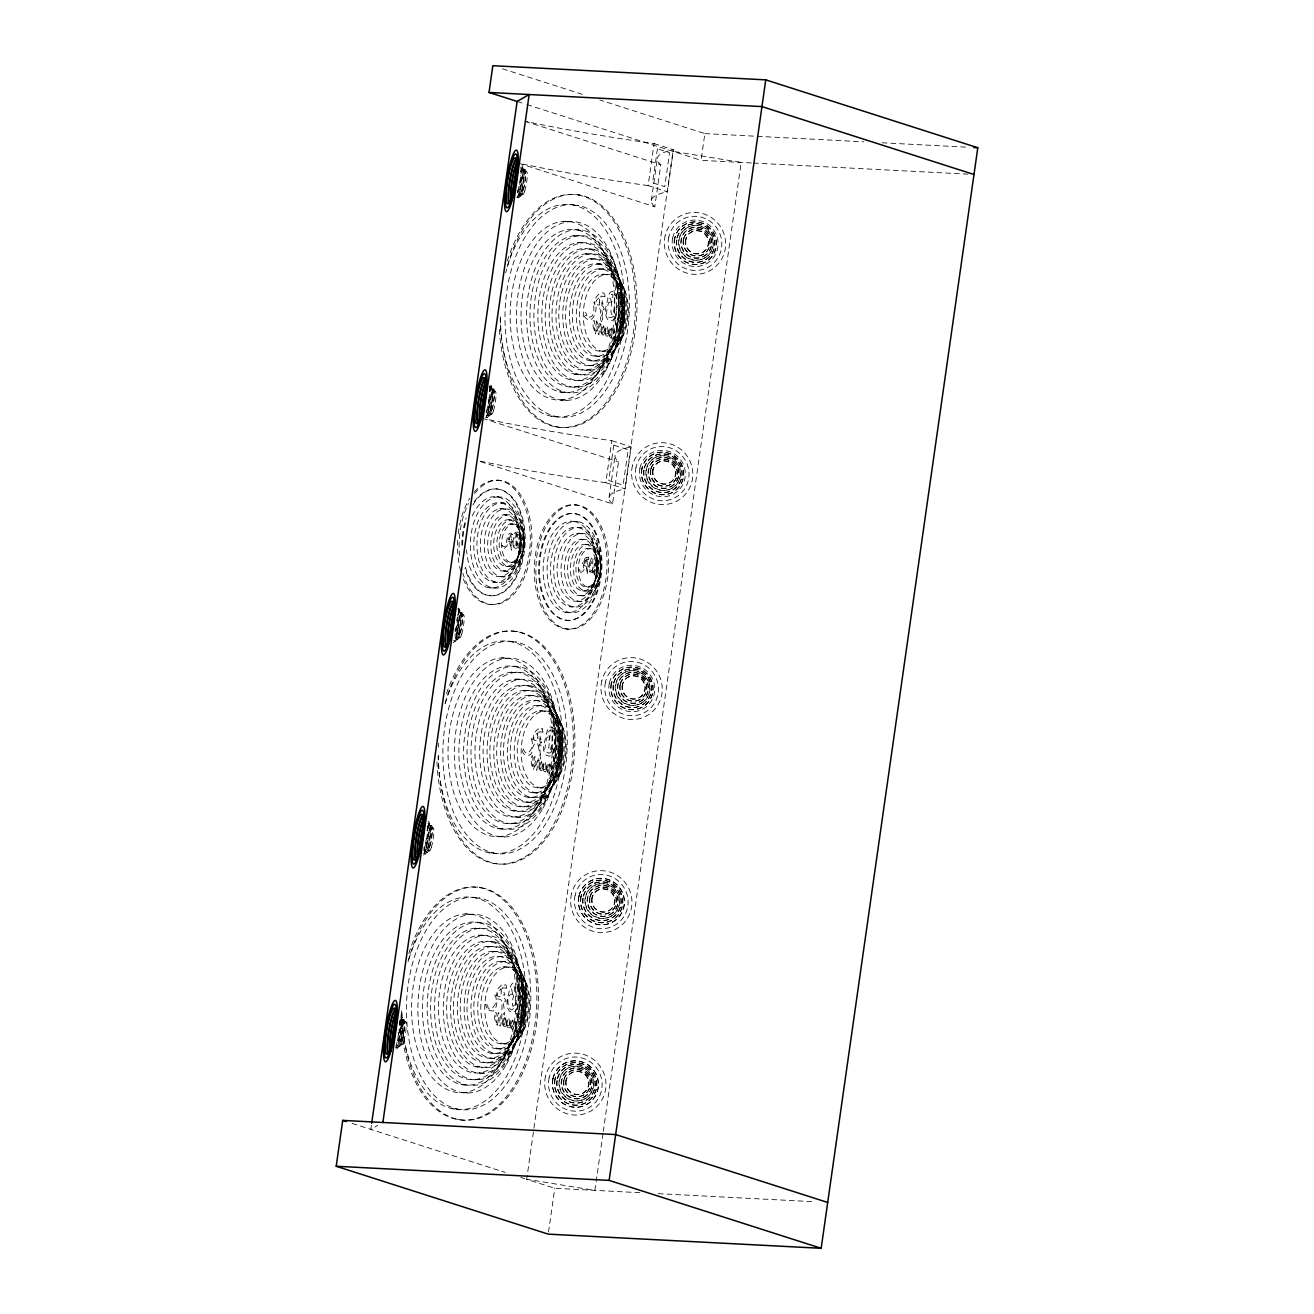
<?xml version="1.0" encoding="UTF-8"?>
<svg xmlns="http://www.w3.org/2000/svg" width="1314" height="1314" viewBox="0 0 1314 1314"><rect width="100%" height="100%" fill="white"/><g stroke="black" fill="none" stroke-linecap="round" stroke-linejoin="round"><path stroke-width="0.75" stroke-dasharray="5 3.75" d="M586.11 560.897L586.192 559.994M595.965 569.997L596.605 572.033L597.279 568.486L598.215 569.488L595.653 577.142L594.437 575.105L596.819 558.664L598.461 560.717L597.164 563.427M612.948 328.763L613.868 339.341L613.934 330.652L614.985 332.245L612.965 328.631M595.669 560.585C594.749 552.274 600.909 560.552 598.741 563.854M371.402 1125.326L370.827 1129.399L377.693 1125.441M512.69 534.699C508.518 528.901 506.12 540.596 506.646 543.996C504.494 550.697 498.844 540.645 504.116 548.447M522.529 539.463C521.757 520.443 514.907 548.71 519.391 554.032M500.437 1015.673L499.517 1023.212L498.499 1019.516L499.172 1016.346C497.957 1002.615 497.135 1031.326 495.789 1019.812A9.921 5.782 -87 0 1 495.739 1019.319C494.852 1017.036 498.154 1010.926 494.77 1012.519C493.834 1016.593 495.066 1023.228 497.579 1025.38C498.105 1016.1 499.172 1028.928 500.733 1025.38C501.012 1022.571 503.377 1009.037 500.453 1015.64M533.09 757.948L532.186 755.468L530.774 758.769L531.694 764.962L533.451 769.577L534.667 765.553L536.851 770.332L537.755 762.678L538.412 760.264L539.216 760.592L537.968 757.554L535.964 767.179L534.946 763.483L535.603 760.313C534.404 746.615 533.599 775.145 532.236 763.779A9.921 5.782 -87 0 1 532.17 763.286L533.09 757.997M596.622 321.01L594.979 331.161L594.224 328.139A9.921 5.782 -87 0 1 594.174 327.646C593.205 325.231 596.737 319.45 593.205 320.862L592.992 325.938L595.373 333.822L596.671 329.913L598.856 334.709L599.759 327.038L600.399 324.64L601.204 324.952L599.578 321.716L597.952 331.539L596.934 327.843L597.607 324.673L598.297 325.412L596.622 320.994M506.514 988.046C506.416 982.396 505.102 986.141 501.242 985.139M542.961 732.013L542.009 728.137L541.844 729.648L537.837 729.007L534.01 733.146L532.86 739.996L531.628 737.285L531.217 738.813M605.015 296.307C604.654 287.651 592.318 296.849 594.848 304.372C591.152 296.488 596.95 313.997 591.136 316.658C589.477 318.415 582.94 315.048 586.767 315.574C586.077 309.398 581.379 314.325 585.781 318.103C592.351 324.23 596.572 312.568 595.948 307.279C604.818 307.098 596.983 317.413 602.748 323.392L603.225 322.866M550.96 764.288L551.864 774.981L551.929 766.276L552.98 767.885L550.96 764.272M586.504 559.846L584.993 560.864L584.287 564.018L585.765 563.443M588.869 559.14L588.261 557.087M611.782 440.666L631.163 446.875L625.185 488.907L605.803 482.714L611.782 440.666A263.473 32.571 8.1 0 1 486.607 419.199M654.076 143.555L673.441 149.763L667.463 191.795L648.098 185.603L654.076 143.555A263.473 32.571 8.1 0 1 526.914 121.676M595.702 560.75L593.879 573.2L595.587 578.423M609.055 497.76L615.034 455.728M651.333 200.648L657.312 158.616M480.563 461.657L612.521 503.903L618.5 461.871A264.475 32.686 8.1 0 1 631.163 446.875M518.964 163.297L654.799 206.791L660.778 164.759A264.475 32.686 8.1 0 1 673.441 149.763M639.819 1192.701L554.771 1188.283L526.668 1179.299L672.965 151.34L741.195 162.427L603.274 1131.453M548.513 1232.154L554.771 1188.283M751.411 162.952L701.068 160.341L704.862 133.601L599.825 99.963M602.995 1133.489L594.897 1190.369L526.668 1179.299M510.916 545.556L511.294 550.205L509.766 542.961M601.878 315.212C604.144 315.344 600.432 308.839 602.058 308.462C605.82 312.995 603.52 305.16 602.075 306.293M509.569 538.822L509.75 539.84L508.091 539.627L508.797 536.473L510.292 535.521M522.529 539.496C521.067 542.698 520.344 539.282 522.036 538.231C520.787 527.21 518.882 546.46 518.964 548.119C517.535 553.309 519.359 553.03 520.968 550.123C523.514 534.552 518.521 555.97 520.558 542.846C524.155 543.405 522.167 552.734 519.506 554.147M598.724 563.887L597.542 565.891L597.147 563.427M589.822 562.655C599.825 533.5 590.544 598.593 592.942 558.877C589.313 558.007 593.846 563.345 590.397 563.755C587.637 580.689 595.472 562.688 594.01 568.798M516.763 545.983C516.386 537.902 519.72 547.675 515.778 548.447C510.768 547.002 513.084 540.07 514.267 536.342C512.969 531.48 519.786 529.871 519.096 535.898C516.599 530.478 518.028 539.019 516.254 545.195M613.244 316.346C611.683 318.826 605.787 317.364 606.592 314.03C606.657 310.005 607.446 305.899 608.858 302.154C611.963 301.727 612.16 308.314 610.682 299.05C607.068 297.49 613.95 291.002 612.866 296.176C607.15 323.047 616.496 318.694 613.999 294.533C618.122 295.124 617.974 307.919 616.167 293.81C611.749 287.076 607.232 295.387 607.758 299.921C605.836 306.129 603.619 313.701 607.709 319.384C609.663 320.501 612.833 321.404 614.18 318.924C617.383 317.216 613.096 308.347 614.18 311.418L613.277 316.231M551.239 751.986L548.841 753.267L544.538 750.82L546.509 738.567L547.38 737.055L548.611 737.45L548.874 740.521L549.679 738.189L547.839 732.292L550.681 729.746L548.809 747.617M589.822 562.671L588.951 568.929L589.822 571.869M537.656 735.035L537.295 733.885C540.793 730.65 531.529 736.103 534.207 740.275L537.442 740.751L536.884 738.419M501.225 991.068L500.864 989.918C503.968 986.272 495.345 992.464 497.776 996.308L501.012 996.784L500.453 994.452M582.726 563.361C586.438 567.467 578.045 574.891 579.047 568.946C575.384 575.187 586.537 572.74 584.139 565.546L586.34 566.285M531.135 739.01C533.615 742.591 532.269 750.163 528.146 752.659C524.023 755.846 521.757 741.917 522.578 750.918C522.857 756.421 531.053 757.061 532.219 751.575C532.269 745.416 536.802 738.862 538.297 745.794M494.705 995.043C500.683 1002.763 487.215 1016.215 487.724 1004.586M551.272 751.871L551.601 745.859L553.358 749.801L552.176 754.564L549.416 756.24L545.753 755.057L543.717 750.705L543.438 746.451L547.938 727.923L550.057 726.773L553.21 727.989L555.296 734.838L554.459 735.084L553.703 732.555L554.426 733.409L554.459 731.537L552.011 730.173C552.176 734.822 552.652 748.208 549.4 750.458L548.809 747.65M512.674 534.732L510.67 534.683L511.54 539.151M588.738 559.337L586.865 559.074L587.325 562.95M515.646 533.845C518.455 535.094 507.483 547.084 516.747 546.066M512.361 1003.682L512.969 1006.491C516.599 1004.816 515.581 990.625 515.564 986.206C519.95 987.307 519.703 999.872 517.47 984.712C511.491 978.963 509.635 988.358 508.994 992.415C507.335 998.443 505.299 1005.637 509.274 1011.057C511.228 1012.158 514.382 1013.061 515.745 1010.581C519.063 1008.938 514.464 999.708 515.745 1003.075C510.325 1022.604 502.983 993.318 512.509 994.156C514.874 1000.463 510.407 988.604 512 987.077C518.274 982.856 511.392 1001.104 512.361 1003.65M604.867 296.471L600.794 296.192L602.896 304.043M542.863 732.112L538.789 731.816L540.908 739.667M506.432 988.144L502.359 987.849L504.97 995.141C498.367 993.417 509.175 1001.843 504.921 1001.432C501.143 997.145 505.529 1012.043 504.313 1015.049C498.581 1008.971 506.251 998.854 497.513 998.952L496.166 1006.754L493.193 1011.123L487.625 1010.269L485.457 1004.389L487.691 1004.586M621.161 304.421C624.265 316.444 627.238 293.088 619.223 292.513C619.387 304.618 611.076 319.548 618.631 330.685C623.575 328.681 626.137 317.052 622.737 311.664C617.104 308.544 619.403 328.237 622.179 313.537M559.173 740.045L560.01 744.397L561.998 741.704L562.688 736.481L560.684 730.798L557.12 728.087L553.095 756.946L554.475 763.056L557.399 766.85L560.963 760.51L562.425 753.464L561.242 748.06L558.976 746.073L557.793 752.183L557.037 751.23L558.368 755.09L559.55 748.914L561.39 751.592L558.187 762.399L556.151 760.724L556.66 763.992L554.229 760.33L555.855 755.32L558.171 731.553L561.604 734.969L560.897 739.848L559.846 741.195L559.271 740.225M515.761 533.796L516.895 533.369L515.827 545.162M587.095 562.852L588.491 566.285L587.769 567.057L586.947 565.989L587.506 574.612L586.307 566.367M595.965 569.833C598.757 560.832 600.022 577.043 595.702 578.554M509.52 538.625L510.21 535.669M585.716 563.033L586.093 561.045M586.208 557.563C583.383 557.76 584.106 566.383 582.989 562.376M599.398 302.236L599.447 305.111L596.211 304.634C593.616 300.265 602.814 295.042 599.299 298.245L599.496 302.253M582.956 562.359L582.759 563.246M501.406 985.04L497.563 989.179L496.413 996.028L495.181 993.318L494.787 994.846M703.253 256.575A15.554 15.242 60.1 0 0 704.353 229.802A15.554 15.242 60.1 0 0 680.833 241.809A15.554 15.242 60.1 0 0 703.253 256.575L703.581 256.378A15.554 15.242 60.1 0 0 704.698 229.605A15.554 15.242 60.1 0 0 681.178 241.612A15.554 15.242 60.1 0 0 703.581 256.378M704.238 258.25A17.509 17.148 60.1 0 0 704.616 228.094A17.509 17.148 60.1 0 0 678.566 242.4A17.509 17.148 60.1 0 0 704.238 258.25L704.583 258.07A17.509 17.148 60.1 0 0 704.961 227.913A17.509 17.148 60.1 0 0 678.911 242.203A17.509 17.148 60.1 0 0 704.583 258.07M670.485 486.804A15.554 15.242 60.1 0 0 671.585 460.031A15.554 15.242 60.1 0 0 648.065 472.054A15.554 15.242 60.1 0 0 670.485 486.804L670.813 486.607A15.554 15.242 60.1 0 0 671.93 459.851A15.554 15.242 60.1 0 0 648.41 471.857A15.554 15.242 60.1 0 0 670.813 486.607M671.47 488.496A17.509 17.148 60.1 0 0 671.848 458.34A17.509 17.148 60.1 0 0 645.798 472.629A17.509 17.148 60.1 0 0 671.47 488.496L671.815 488.299A17.509 17.148 60.1 0 0 672.193 458.143A17.509 17.148 60.1 0 0 646.143 472.449A17.509 17.148 60.1 0 0 671.815 488.299M639.885 701.758A15.554 15.242 60.1 0 0 641.002 674.985A15.554 15.242 60.1 0 0 617.481 686.992A15.554 15.242 60.1 0 0 639.885 701.758L640.23 701.561A15.554 15.242 60.1 0 0 641.331 674.805A15.554 15.242 60.1 0 0 617.81 686.811A15.554 15.242 60.1 0 0 640.23 701.561M640.887 703.45A17.509 17.148 60.1 0 0 641.265 673.294A17.509 17.148 60.1 0 0 615.215 687.583A17.509 17.148 60.1 0 0 640.887 703.45L641.216 703.253A17.509 17.148 60.1 0 0 641.593 673.096A17.509 17.148 60.1 0 0 615.543 687.386A17.509 17.148 60.1 0 0 641.216 703.253M609.565 914.807A15.554 15.242 60.1 0 0 610.682 888.034A15.554 15.242 60.1 0 0 587.161 900.041A15.554 15.242 60.1 0 0 609.565 914.807L609.91 914.61A15.554 15.242 60.1 0 0 611.01 887.837A15.554 15.242 60.1 0 0 587.489 899.844A15.554 15.242 60.1 0 0 609.91 914.61M610.567 916.482A17.509 17.148 60.1 0 0 610.944 886.326A17.509 17.148 60.1 0 0 584.894 900.632A17.509 17.148 60.1 0 0 610.567 916.482L610.895 916.301A17.509 17.148 60.1 0 0 611.273 886.145A17.509 17.148 60.1 0 0 585.223 900.435A17.509 17.148 60.1 0 0 610.895 916.301M583.597 1097.272A15.554 15.242 60.1 0 0 584.714 1070.499A15.554 15.242 60.1 0 0 561.193 1082.506A15.554 15.242 60.1 0 0 583.597 1097.272L583.942 1097.075A15.554 15.242 60.1 0 0 585.042 1070.302A15.554 15.242 60.1 0 0 561.521 1082.325A15.554 15.242 60.1 0 0 583.942 1097.075M584.599 1098.964A17.509 17.148 60.1 0 0 584.976 1068.808A17.509 17.148 60.1 0 0 558.926 1083.097A17.509 17.148 60.1 0 0 584.599 1098.964L584.927 1098.767A17.509 17.148 60.1 0 0 585.305 1068.611A17.509 17.148 60.1 0 0 559.255 1082.9A17.509 17.148 60.1 0 0 584.927 1098.767M504.33 548.398L506.974 546.115L507.943 541.138L510.046 541.368L510.161 542.698M537.426 737.893L538.083 738.386L537.623 735.167M704.862 133.601L863.741 141.83M882.072 142.783L965.576 147.119M753.448 163.051L967.86 174.171M578.406 194.998L579.983 195.08M573.807 205.198L578.538 205.444A106.401 62.054 -87 0 1 614.509 375.114A106.401 62.054 -87 0 1 508.534 352.185A106.401 62.054 -87 0 1 578.538 205.444M563.492 221.36L569.8 221.688M577.914 230.114A81.682 47.649 -87 0 1 604.801 360.89A81.682 47.649 -87 0 1 523.596 341.969A81.682 47.649 -87 0 1 577.914 230.114L583.432 230.41A81.682 47.649 -87 0 1 610.32 361.186A81.682 47.649 -87 0 1 529.115 342.264A81.682 47.649 -87 0 1 583.432 230.41M573.725 235.699L577.684 235.896M577.602 242.696L581.544 242.909M590.117 249.332A63.203 36.874 -87 0 1 609.466 351.479A63.203 36.874 -87 0 1 546.952 334.265A63.203 36.874 -87 0 1 590.117 249.332L594.059 249.529A63.203 36.874 -87 0 1 613.424 351.692A63.203 36.874 -87 0 1 550.894 334.462A63.203 36.874 -87 0 1 594.059 249.529M585.535 253.766L589.477 253.98M590.676 258.71L594.618 258.907M597.492 263.835A48.618 28.366 -87 0 1 616.709 339.242A48.618 28.366 -87 0 1 567.845 333.855A48.618 28.366 -87 0 1 597.492 263.835L601.434 264.032A48.618 28.366 -87 0 1 620.668 339.439A48.618 28.366 -87 0 1 571.787 334.052A48.618 28.366 -87 0 1 601.434 264.032M599.907 268.795L603.849 269.009M601.451 274.314L605.393 274.527M602.354 351.117L606.312 351.314M596.014 356.225L599.956 356.423M590.544 360.792L594.486 360.989M589.46 365.489L593.402 365.703M586.717 370.022L590.659 370.236M574.234 374.063L578.176 374.26M578.883 380.272L582.825 380.485M574.859 386.874L578.801 387.072M559.616 391.868L565.151 392.163M561.423 399.982L567.73 400.31M551.124 416.144L555.855 416.39M555.97 426.836L557.547 426.919M497.579 480.234L499.156 480.316M497.152 496.84L501.094 497.053A45.711 26.658 -87 0 1 517.946 568.913A45.711 26.658 -87 0 1 472.186 561.587A45.711 26.658 -87 0 1 501.094 497.053M574.333 504.806A62.234 36.299 -87 0 1 600.202 600.268A62.234 36.299 -87 0 1 537.475 595.718A62.234 36.299 -87 0 1 574.333 504.806L575.91 504.888A62.234 36.299 -87 0 1 601.779 600.35A62.234 36.299 -87 0 1 539.052 595.8A62.234 36.299 -87 0 1 575.91 504.888M501.16 502.966A39.863 23.258 -87 0 1 514.907 566.35A39.863 23.258 -87 0 1 475.159 558.253A39.863 23.258 -87 0 1 501.16 502.966L504.313 503.114A39.863 23.258 -87 0 1 518.061 566.515A39.863 23.258 -87 0 1 478.312 558.417A39.863 23.258 -87 0 1 504.313 503.114M499.829 508.781L503.771 508.994M503.837 514.792L506.99 514.957M573.906 521.428A45.711 26.658 -87 0 1 590.758 593.287A45.711 26.658 -87 0 1 544.982 585.962A45.711 26.658 -87 0 1 573.906 521.428L577.848 521.625A45.711 26.658 -87 0 1 594.7 593.485A45.711 26.658 -87 0 1 548.923 586.159A45.711 26.658 -87 0 1 577.848 521.625M508.863 519.769A23.34 13.616 -87 0 1 518.307 555.773A23.34 13.616 -87 0 1 494.82 553.605A23.34 13.616 -87 0 1 508.863 519.769L512.017 519.933A23.34 13.616 -87 0 1 521.461 555.937A23.34 13.616 -87 0 1 497.973 553.769A23.34 13.616 -87 0 1 512.017 519.933M510.259 523.974L512.624 524.105M577.914 527.538A39.863 23.258 -87 0 1 591.661 590.922A39.863 23.258 -87 0 1 551.913 582.825A39.863 23.258 -87 0 1 577.914 527.538L581.067 527.702A39.863 23.258 -87 0 1 594.815 591.086A39.863 23.258 -87 0 1 555.066 582.989A39.863 23.258 -87 0 1 581.067 527.702M576.583 533.353L580.525 533.566M580.591 539.381L583.745 539.545M585.617 544.341A23.34 13.616 -87 0 1 595.061 580.361A23.34 13.616 -87 0 1 571.574 578.176A23.34 13.616 -87 0 1 585.617 544.341L588.771 544.505A23.34 13.616 -87 0 1 598.215 580.525A23.34 13.616 -87 0 1 574.727 578.341A23.34 13.616 -87 0 1 588.771 544.505M587.013 548.562L589.378 548.677M510.719 562.441L513.084 562.573M505.791 566.334L508.945 566.498M504.51 570.966L507.664 571.13M500.634 576.583L504.576 576.78M492.996 582.069L496.15 582.233M587.473 587.013L589.838 587.144M582.545 590.906L585.699 591.07M489.104 587.785L493.046 587.982M581.264 595.554L584.418 595.718M577.388 601.155L581.33 601.369M569.75 606.657L572.904 606.822M490.253 604.473L491.83 604.555M565.858 612.357L569.8 612.554M567.007 629.061L568.584 629.143M516.271 631.574L517.847 631.656M511.672 641.79L516.402 642.037A106.401 62.054 -87 0 1 552.373 811.707A106.401 62.054 -87 0 1 446.399 788.778A106.401 62.054 -87 0 1 516.402 642.037M501.357 657.953L507.664 658.265M515.778 666.707A81.682 47.649 -87 0 1 542.666 797.483A81.682 47.649 -87 0 1 461.46 778.561A81.682 47.649 -87 0 1 515.778 666.707L520.508 666.954A81.682 47.649 -87 0 1 547.396 797.729A81.682 47.649 -87 0 1 466.191 778.808A81.682 47.649 -87 0 1 520.508 666.954M510.801 672.242L514.743 672.456M514.677 679.256L519.408 679.486M527.982 685.924A63.203 36.874 -87 0 1 547.33 788.072A63.203 36.874 -87 0 1 484.817 770.858A63.203 36.874 -87 0 1 527.982 685.924L531.924 686.122A63.203 36.874 -87 0 1 551.289 788.285A63.203 36.874 -87 0 1 488.759 771.055A63.203 36.874 -87 0 1 531.924 686.122M523.399 690.359L527.341 690.573M528.54 695.303L532.482 695.5M535.356 700.411A48.618 28.366 -87 0 1 554.574 775.835A48.618 28.366 -87 0 1 505.709 770.447A48.618 28.366 -87 0 1 535.356 700.411L539.298 700.625A48.618 28.366 -87 0 1 558.532 776.032A48.618 28.366 -87 0 1 509.651 770.645A48.618 28.366 -87 0 1 539.298 700.625M537.771 705.388L541.713 705.602M539.298 710.907L543.257 711.12M540.218 787.71L544.177 787.907M533.878 792.818L537.82 793.015M528.409 797.384L532.351 797.582M527.325 802.082L531.267 802.296M524.582 806.615L528.524 806.812M512.099 810.656L516.041 810.853M515.959 816.832L520.689 817.078M511.934 823.418L515.876 823.632M497.48 828.461L502.227 828.707M499.287 836.575L505.594 836.903M488.989 852.737L493.719 852.983M493.834 863.429L495.411 863.512M479.84 887.607L481.417 887.689M475.225 897.823L479.955 898.07A106.401 62.054 -87 0 1 515.926 1067.74A106.401 62.054 -87 0 1 409.968 1044.811A106.401 62.054 -87 0 1 479.955 898.07M464.926 913.969L471.233 914.298M479.347 922.74A81.682 47.649 -87 0 1 506.219 1053.516A81.682 47.649 -87 0 1 425.013 1034.594A81.682 47.649 -87 0 1 479.347 922.74L484.078 922.986A81.682 47.649 -87 0 1 510.965 1053.762A81.682 47.649 -87 0 1 429.76 1034.841A81.682 47.649 -87 0 1 484.078 922.986M474.37 928.275L478.312 928.472M478.23 935.272L482.961 935.519M491.551 941.957A63.203 36.874 -87 0 1 510.9 1044.104A63.203 36.874 -87 0 1 448.37 1026.891A63.203 36.874 -87 0 1 491.551 941.957L495.493 942.154A63.203 36.874 -87 0 1 514.842 1044.318A63.203 36.874 -87 0 1 452.312 1027.088A63.203 36.874 -87 0 1 495.493 942.154M486.952 946.392L490.894 946.606M492.093 951.336L496.035 951.533M498.909 956.444A48.618 28.366 -87 0 1 518.143 1031.868A48.618 28.366 -87 0 1 469.262 1026.48A48.618 28.366 -87 0 1 498.909 956.444L502.851 956.658A48.618 28.366 -87 0 1 522.085 1032.065A48.618 28.366 -87 0 1 473.204 1026.677A48.618 28.366 -87 0 1 502.851 956.658M501.34 961.421L505.282 961.618M502.868 966.94L506.81 967.153M503.788 1043.727L507.73 1043.94M497.431 1048.851L501.373 1049.048M491.962 1053.401L495.904 1053.614M490.894 1058.115L494.836 1058.328M488.151 1062.648L492.093 1062.845M475.668 1066.672L479.61 1066.886M479.511 1072.865L484.242 1073.111M475.487 1079.451L479.429 1079.665M461.05 1084.493L465.78 1084.74M462.857 1092.607L469.164 1092.936M452.542 1108.77L457.272 1109.016M457.403 1119.462L458.98 1119.544M658.199 1193.654L815.436 1201.801M523.251 169.063L525.14 169.375A13.616 2.119 -80.8 0 1 523.268 190.661A13.616 2.119 -80.8 0 1 519.983 188.165A13.616 2.119 -80.8 0 1 525.14 169.375M524.598 171.214L526.487 171.526M521.001 194.258L522.89 194.554M518.554 195.786L520.443 196.098M516.681 197.461L518.587 197.773M490.04 386.497L491.945 386.809M491.978 388.78L493.867 389.092A13.616 2.119 -80.8 0 1 491.994 410.395A13.616 2.119 -80.8 0 1 488.709 407.882A13.616 2.119 -80.8 0 1 493.867 389.092M493.325 390.931L495.214 391.243M489.728 413.976L491.617 414.288M487.28 415.52L489.169 415.832M485.424 417.195L487.313 417.491M460.114 610.353L458.225 610.041A15.554 2.414 -80.8 0 1 458.98 620.701A15.554 2.414 -80.8 0 1 455.186 638.308M460.163 612.34L462.052 612.653A13.616 2.119 -80.8 0 1 460.179 633.939A13.616 2.119 -80.8 0 1 456.894 631.443A13.616 2.119 -80.8 0 1 462.052 612.653M461.51 614.492L463.399 614.804M457.913 637.536L459.801 637.832M455.465 639.064L457.354 639.376M453.609 640.739L455.498 641.051M427.904 823.09L429.793 823.402M429.842 825.373L431.731 825.685A13.616 2.119 -80.8 0 1 429.859 846.988A13.616 2.119 -80.8 0 1 426.574 844.475A13.616 2.119 -80.8 0 1 431.731 825.685M431.189 827.524L433.078 827.836M427.592 850.569L429.481 850.881M425.145 852.113L427.034 852.408M423.289 853.771L425.178 854.084M400.31 1017.02L402.199 1017.332M402.232 1019.319L404.137 1019.615A13.616 2.119 -80.8 0 1 402.248 1040.918A13.616 2.119 -80.8 0 1 398.963 1038.421A13.616 2.119 -80.8 0 1 404.137 1019.615M403.579 1021.471L405.484 1021.766M399.982 1044.499L401.887 1044.811M397.534 1046.043L399.44 1046.355M397.584 1048.03L395.678 1047.718A15.554 2.414 -80.8 0 0 400.228 1033.642A15.554 2.414 -80.8 0 0 400.885 1017.348M586.258 557.53L588.261 557.284M502.556 68.821L584.254 94.969M517.125 101.441L524.91 103.937M526.865 104.562L701.068 160.341M524.943 121.266L660.778 164.759M482.665 418.378L618.5 461.871M352.086 1123.388L505.233 1172.433M520.82 1177.426L524.729 1178.674M589.855 571.918L592.959 572.444L594.043 568.962M622.261 313.668C625.3 316.247 621.292 326.184 619.551 326.283C617.909 322.702 618.697 333.46 616.578 323.54C619.19 314.785 620.159 304.963 620.175 295.913C625.185 296.176 623.854 307.246 621.193 304.421M511.409 539.052L512.296 541.877L511.343 542.025M538.231 745.794L540.744 759.016L539.413 743.888L541.039 745.81L542.436 744.496L541.45 741.819L540.76 743.346L540.087 741.917M501.077 993.926L501.192 991.199M602.88 304.027L601.713 302.68L602.075 306.261M540.892 739.667L539.709 738.32L540.07 741.901M511.31 541.976L510.916 545.573M601.878 315.229L603.225 322.85M408.079 961.618A116.683 68.065 -87 0 1 519.654 918.502A116.683 68.065 -87 0 1 495.263 1109.377A116.683 68.065 -87 0 1 401.953 1009.513M654.799 206.791A264.475 32.686 8.1 0 1 667.463 191.795M648.098 185.603A263.473 32.571 8.1 0 1 522.906 164.119M605.803 482.714A263.473 32.571 8.1 0 1 478.641 460.82M612.521 503.903A264.475 32.686 8.1 0 1 625.185 488.907M474.65 493.637A62.234 36.299 -87 0 1 526.339 506.383A62.234 36.299 -87 0 1 513.265 594.831A62.234 36.299 -87 0 1 462.889 573.249M459.572 555.97A62.234 36.299 -87 0 1 468.54 503.426M445.052 703.581A116.683 68.065 -87 0 1 556.413 662.995A116.683 68.065 -87 0 1 532.039 853.082A116.683 68.065 -87 0 1 438.4 755.517M438.515 747.337A116.683 68.065 -87 0 1 438.712 743.264M507.746 264.985A116.683 68.065 -87 0 1 619.387 227.88A116.683 68.065 -87 0 1 593.041 417.359A116.683 68.065 -87 0 1 500.535 316.888M505.709 272.786A116.683 68.065 -87 0 1 506.662 269.009M474.239 501.685A53.48 31.191 -87 0 1 519.293 510.456A53.48 31.191 -87 0 1 508.452 587.292A53.48 31.191 -87 0 1 464.877 568.009M461.855 545.129A53.48 31.191 -87 0 1 466.142 518.061M472.268 515.909A45.711 26.658 -87 0 1 514.661 513.15A45.711 26.658 -87 0 1 502.851 583.81A45.711 26.658 -87 0 1 466.569 549.991M408.851 959.302A106.401 62.054 -87 0 1 510.456 928.259A106.401 62.054 -87 0 1 486.065 1100.229A106.401 62.054 -87 0 1 401.673 1009.924M408.785 953.553A116.683 68.065 -87 0 1 518.784 919.619A116.683 68.065 -87 0 1 496.495 1106.996A116.683 68.065 -87 0 1 400.704 1021.553M446.497 693.611A116.683 68.065 -87 0 1 557.136 667.085A116.683 68.065 -87 0 1 529.969 853.377A116.683 68.065 -87 0 1 436.889 759.492M445.282 703.269A106.401 62.054 -87 0 1 546.64 671.766A106.401 62.054 -87 0 1 523.235 843.654A106.401 62.054 -87 0 1 438.12 755.879M507.418 266.676A106.401 62.054 -87 0 1 609.023 235.649A106.401 62.054 -87 0 1 584.648 407.603A106.401 62.054 -87 0 1 500.24 317.298M507.352 260.944A116.683 68.065 -87 0 1 617.35 226.993A116.683 68.065 -87 0 1 595.078 414.37A116.683 68.065 -87 0 1 499.271 328.927M474.206 492.142A62.234 36.299 -87 0 1 524.516 505.676A62.234 36.299 -87 0 1 513.643 592.565A62.234 36.299 -87 0 1 463.333 579.031M460.721 571.13A62.234 36.299 -87 0 1 457.715 539.726M458.241 533.648A62.234 36.299 -87 0 1 469.87 498.154M472.909 504.921A53.48 31.191 -87 0 1 519.49 509.093A53.48 31.191 -87 0 1 508.666 587.933A53.48 31.191 -87 0 1 464.745 564.462M462.643 545.162A53.48 31.191 -87 0 1 466.355 519.901M521.215 171.953A13.616 2.119 -80.8 0 1 523.892 173.99A13.616 2.119 -80.8 0 1 520.574 192.895A13.616 2.119 -80.8 0 1 517.897 190.842M520.722 172.101A15.554 2.414 -80.8 0 1 524.352 171.986A15.554 2.414 -80.8 0 1 520.475 194.571A15.554 2.414 -80.8 0 1 517.519 190.744M521.904 167.108A15.554 2.414 -80.8 0 1 521.559 181.381A15.554 2.414 -80.8 0 1 517.437 196.739M522.381 165.482A17.509 2.71 -80.8 0 1 521.707 182.35A17.509 2.71 -80.8 0 1 517.026 198.874M520.87 166.96A17.509 2.71 -80.8 0 1 520.607 176.125M520.443 177.571A17.509 2.71 -80.8 0 1 518.061 190.661M521.395 169.046A19.365 3.006 -80.8 0 1 520.705 177.883M520.492 179.525A19.365 3.006 -80.8 0 1 519.046 187.754M518.718 189.315A19.365 3.006 -80.8 0 1 517.995 192.255M489.941 391.671A13.616 2.119 -80.8 0 1 492.635 393.724A13.616 2.119 -80.8 0 1 489.317 412.629A13.616 2.119 -80.8 0 1 486.623 410.576M489.449 391.818A15.554 2.414 -80.8 0 1 493.079 391.72A15.554 2.414 -80.8 0 1 489.202 414.304A15.554 2.414 -80.8 0 1 486.246 410.461M489.301 387.219A15.554 2.414 -80.8 0 1 490.795 397.157A15.554 2.414 -80.8 0 1 486.164 416.472M491.108 385.216A17.509 2.71 -80.8 0 1 490.451 402.084A17.509 2.71 -80.8 0 1 485.753 418.591M489.596 386.694A17.509 2.71 -80.8 0 1 489.564 393.1M489.169 397.288A17.509 2.71 -80.8 0 1 486.804 410.379M490.023 385.528A19.365 3.006 -80.8 0 1 489.432 397.616M489.219 399.242A19.365 3.006 -80.8 0 1 487.79 407.488M487.445 409.048A19.365 3.006 -80.8 0 1 486.722 411.988M458.126 615.231A13.616 2.119 -80.8 0 1 460.245 623.641A13.616 2.119 -80.8 0 1 455.055 638.243M454.989 631.131A13.616 2.119 -80.8 0 1 455.367 627.764M456.582 620.849A13.616 2.119 -80.8 0 1 457.338 617.761M457.633 615.379A15.554 2.414 -80.8 0 1 460.886 621.013A15.554 2.414 -80.8 0 1 454.907 640.723M457.896 608.645A17.509 2.71 -80.8 0 1 458.964 623.378A17.509 2.71 -80.8 0 1 453.133 642.677M457.65 617.991A17.509 2.71 -80.8 0 1 454.973 633.939M458.208 609.088A19.365 3.006 -80.8 0 1 458.307 612.324M458.093 616.447A19.365 3.006 -80.8 0 1 454.907 635.533M427.017 830.809A13.616 2.119 -80.8 0 1 430.499 828.625A13.616 2.119 -80.8 0 1 427.428 848.433A13.616 2.119 -80.8 0 1 424.488 847.169M427.313 828.411A15.554 2.414 -80.8 0 1 430.943 828.313A15.554 2.414 -80.8 0 1 427.066 850.881A15.554 2.414 -80.8 0 1 424.11 847.054M428.495 823.418A15.554 2.414 -80.8 0 1 428.15 837.691A15.554 2.414 -80.8 0 1 424.028 853.065M428.364 821.151A17.509 2.71 -80.8 0 1 428.643 836.41A17.509 2.71 -80.8 0 1 423.617 855.184M427.576 826.079A17.509 2.71 -80.8 0 1 427.034 833.881M426.409 838.365A17.509 2.71 -80.8 0 1 425.605 842.832M424.652 846.972A17.509 2.71 -80.8 0 1 423.65 850.519M427.986 825.373A19.365 3.006 -80.8 0 1 424.586 848.581M399.423 1024.739A13.616 2.119 -80.8 0 1 402.823 1021.175A13.616 2.119 -80.8 0 1 400.869 1038.602A13.616 2.119 -80.8 0 1 397.124 1045.205M399.719 1022.358A15.554 2.414 -80.8 0 1 403.332 1021.306A15.554 2.414 -80.8 0 1 400.064 1043.004A15.554 2.414 -80.8 0 1 396.45 1044.055M400.77 1015.081A17.509 2.71 -80.8 0 1 401.049 1030.357A17.509 2.71 -80.8 0 1 396.007 1049.13M399.982 1020.009A17.509 2.71 -80.8 0 1 399.045 1030.8M398.815 1032.295A17.509 2.71 -80.8 0 1 397.386 1039.588M400.343 1020.6A19.365 3.006 -80.8 0 1 397.354 1041.082M396.992 1042.511A19.365 3.006 -80.8 0 1 395.875 1046.305M515.844 1026.283L515.417 1031.014L514.71 1020.091L516.55 1023.918L515.499 1022.308L515.844 1026.283M522.627 1007.575L521.937 1011.123L520.59 1007.329L521.362 1008.199L522.529 1002.106L524.795 1004.093L525.978 1009.497L524.565 1016.428L520.968 1022.883L518.028 1019.089L516.665 1012.979L520.673 984.12L524.746 987.57L526.257 993.827L525.551 997.737L523.58 1000.43L522.463 996.505L523.415 997.227L524.467 995.881L525.157 991.002L521.74 987.586L519.408 1011.353L517.798 1016.363L520.459 1020.091L519.703 1016.757L521.74 1018.432L524.467 1011.123L524.976 1006.77L523.12 1004.947L522.627 1007.575M502.326 1023.672C508.879 1036.779 504.675 1001.843 502.326 1023.672M506.153 1024.887C512.805 1038.011 508.37 1003.206 506.153 1024.887M509.996 1026.119C516.55 1039.325 512.394 1004.225 509.996 1026.119M538.773 767.639C545.326 780.845 541.171 745.744 538.773 767.639M542.6 768.854C549.219 781.978 544.85 747.157 542.6 768.854M546.427 770.086C553.063 783.095 548.71 748.323 546.427 770.086M600.761 331.999C607.265 345.204 603.241 310.055 600.761 331.999M604.604 333.23C611.24 346.338 606.822 311.533 604.604 333.23M608.431 334.446C614.936 347.668 610.895 312.518 608.431 334.446M503.18 1022.735C504.74 1032.213 506.613 1008.528 503.18 1022.735M539.627 766.703C541.138 776.213 543.093 752.479 539.627 766.703M601.631 331.079C603.126 340.589 605.097 316.838 601.631 331.079M506.974 1025.347C513.101 1027.614 507.188 1012.306 506.974 1025.347M543.421 769.314C549.4 771.712 543.553 756.01 543.421 769.314M605.426 333.674C611.404 336.088 605.557 320.37 605.426 333.674M510.85 1025.199C512.378 1034.644 514.283 1011.041 510.85 1025.199M547.281 769.166C548.841 778.627 550.714 754.959 547.281 769.166M609.285 333.526C610.813 342.987 612.767 319.351 609.285 333.526M613.786 445.2L608.76 480.546L623.115 485.145L628.141 449.799L613.786 445.2M657.427 148.794L652.582 182.81L664.736 186.687L669.565 152.687L657.427 148.794M545.573 1076.133A31.125 30.501 60.1 0 0 583.827 1113.993A31.125 30.501 60.1 0 0 596.589 1062.172A31.125 30.501 60.1 0 0 545.573 1076.133M549.137 1077.776A27.233 26.691 60.1 0 0 583.383 1110.084A27.233 26.691 60.1 0 0 593.452 1064.455A27.233 26.691 60.1 0 0 549.137 1077.776M552.833 1078.893A23.34 22.88 60.1 0 0 582.447 1106.306A23.34 22.88 60.1 0 0 590.709 1067.099A23.34 22.88 60.1 0 0 552.833 1078.893M665.229 235.436A31.125 30.501 60.1 0 0 703.466 273.296A31.125 30.501 60.1 0 0 716.229 221.458A31.125 30.501 60.1 0 0 665.229 235.436M601.861 680.619A31.125 30.501 60.1 0 0 640.115 718.479A31.125 30.501 60.1 0 0 652.877 666.658A31.125 30.501 60.1 0 0 601.861 680.619M632.461 465.665A31.125 30.501 60.1 0 0 670.698 503.525A31.125 30.501 60.1 0 0 683.461 451.704A31.125 30.501 60.1 0 0 632.461 465.665M571.541 893.668A31.125 30.501 60.1 0 0 609.795 931.527A31.125 30.501 60.1 0 0 622.557 879.69A31.125 30.501 60.1 0 0 571.541 893.668M672.653 238.097A23.34 22.88 60.1 0 0 702.251 265.51A23.34 22.88 60.1 0 0 710.513 226.304A23.34 22.88 60.1 0 0 672.653 238.097M668.793 237.062A27.233 26.691 60.1 0 0 703.039 269.386A27.233 26.691 60.1 0 0 713.108 223.741A27.233 26.691 60.1 0 0 668.793 237.062M609.302 683.28A23.34 22.88 60.1 0 0 638.9 710.693A23.34 22.88 60.1 0 0 647.161 671.503A23.34 22.88 60.1 0 0 609.302 683.28M605.426 682.262A27.233 26.691 60.1 0 0 639.672 714.57A27.233 26.691 60.1 0 0 649.74 668.941A27.233 26.691 60.1 0 0 605.426 682.262M636.025 467.308A27.233 26.691 60.1 0 0 670.271 499.616A27.233 26.691 60.1 0 0 680.34 453.987A27.233 26.691 60.1 0 0 636.025 467.308M639.885 468.326A23.34 22.88 60.1 0 0 669.499 495.739A23.34 22.88 60.1 0 0 677.745 456.549A23.34 22.88 60.1 0 0 639.885 468.326M575.105 895.294A27.233 26.691 60.1 0 0 609.351 927.602A27.233 26.691 60.1 0 0 619.42 881.973A27.233 26.691 60.1 0 0 575.105 895.294M578.801 896.411A23.34 22.88 60.1 0 0 608.415 923.841A23.34 22.88 60.1 0 0 616.677 884.634A23.34 22.88 60.1 0 0 578.801 896.411M506.448 1064.34A89.467 52.182 -87 0 0 484.735 916.449A89.467 52.182 -87 0 0 419.396 1030.077A89.467 52.182 -87 0 0 506.448 1064.34M544.308 793.065A69.034 40.274 -87 0 0 525.14 680.274A69.034 40.274 -87 0 0 476.489 770.792A69.034 40.274 -87 0 0 544.308 793.065M547.067 797.68A75.851 44.249 -87 0 0 526.257 673.639A75.851 44.249 -87 0 0 472.613 772.796A75.851 44.249 -87 0 0 547.067 797.68M605.031 371.714A89.467 52.182 -87 0 0 583.301 223.823A89.467 52.182 -87 0 0 517.979 337.452A89.467 52.182 -87 0 0 605.031 371.714M591.875 602.633A53.48 31.191 -87 0 0 578.16 514.612A53.48 31.191 -87 0 0 539.627 583.416A53.48 31.191 -87 0 0 591.875 602.633M523.53 1030.554A38.549 22.486 -87 0 0 512.657 967.679A38.549 22.486 -87 0 0 485.622 1018.416A38.549 22.486 -87 0 0 523.53 1030.554M519.588 1030.34A38.549 22.486 -87 0 0 508.715 967.465A38.549 22.486 -87 0 0 481.68 1018.202A38.549 22.486 -87 0 0 519.588 1030.34M519.983 1036.795A43.756 25.524 -87 0 0 511.819 963.31A43.756 25.524 -87 0 0 478.181 1015.903A43.756 25.524 -87 0 0 519.983 1036.795M516.041 1036.598A43.756 25.524 -87 0 0 507.877 963.113A43.756 25.524 -87 0 0 474.239 1015.689A43.756 25.524 -87 0 0 516.041 1036.598M517.125 1041.214A53.48 31.191 -87 0 0 504.116 952.814A53.48 31.191 -87 0 0 465.074 1020.764A53.48 31.191 -87 0 0 517.125 1041.214M513.183 1041A53.48 31.191 -87 0 0 500.174 952.601A53.48 31.191 -87 0 0 461.132 1020.567A53.48 31.191 -87 0 0 513.183 1041M516.041 1042.708A58.342 34.033 -87 0 0 499.747 947.443A58.342 34.033 -87 0 0 458.701 1024.033A58.342 34.033 -87 0 0 516.041 1042.708M512.099 1042.495A58.342 34.033 -87 0 0 495.805 947.23A58.342 34.033 -87 0 0 454.759 1023.836A58.342 34.033 -87 0 0 512.099 1042.495M512.608 1049.344A69.034 40.274 -87 0 0 493.44 936.537A69.034 40.274 -87 0 0 444.773 1027.072A69.034 40.274 -87 0 0 512.608 1049.344M507.877 1049.098A69.034 40.274 -87 0 0 488.709 936.291A69.034 40.274 -87 0 0 440.042 1026.825A69.034 40.274 -87 0 0 507.877 1049.098M510.637 1053.713A75.851 44.249 -87 0 0 489.81 929.655A75.851 44.249 -87 0 0 436.182 1028.829A75.851 44.249 -87 0 0 510.637 1053.713M506.695 1053.516A75.851 44.249 -87 0 0 485.868 929.458A75.851 44.249 -87 0 0 432.24 1028.632A75.851 44.249 -87 0 0 506.695 1053.516M500.141 1064.012A89.467 52.182 -87 0 0 478.427 916.121A89.467 52.182 -87 0 0 413.089 1029.749A89.467 52.182 -87 0 0 500.141 1064.012M536.588 807.979A89.467 52.182 -87 0 0 514.858 660.088A89.467 52.182 -87 0 0 449.536 773.716A89.467 52.182 -87 0 0 536.588 807.979M542.896 808.307A89.467 52.182 -87 0 0 521.165 660.416A89.467 52.182 -87 0 0 455.843 774.045A89.467 52.182 -87 0 0 542.896 808.307M543.125 797.483A75.851 44.249 -87 0 0 522.299 673.425A75.851 44.249 -87 0 0 468.671 772.599A75.851 44.249 -87 0 0 543.125 797.483M559.978 774.521A38.549 22.486 -87 0 0 549.104 711.646A38.549 22.486 -87 0 0 522.052 762.383A38.549 22.486 -87 0 0 559.978 774.521M556.036 774.307A38.549 22.486 -87 0 0 545.162 711.432A38.549 22.486 -87 0 0 518.11 762.169A38.549 22.486 -87 0 0 556.036 774.307M556.43 780.762A43.756 25.524 -87 0 0 548.25 707.277A43.756 25.524 -87 0 0 514.612 759.87A43.756 25.524 -87 0 0 556.43 780.762M552.488 780.565A43.756 25.524 -87 0 0 544.308 707.08A43.756 25.524 -87 0 0 510.67 759.656A43.756 25.524 -87 0 0 552.488 780.565M553.555 785.181A53.48 31.191 -87 0 0 540.547 696.781A53.48 31.191 -87 0 0 501.521 764.732A53.48 31.191 -87 0 0 553.555 785.181M549.613 784.967A53.48 31.191 -87 0 0 536.605 696.584A53.48 31.191 -87 0 0 497.579 764.534A53.48 31.191 -87 0 0 549.613 784.967M552.471 786.675A58.342 34.033 -87 0 0 536.194 691.41A58.342 34.033 -87 0 0 495.132 768A58.342 34.033 -87 0 0 552.471 786.675M548.529 786.462A58.342 34.033 -87 0 0 532.236 691.197A58.342 34.033 -87 0 0 491.19 767.803A58.342 34.033 -87 0 0 548.529 786.462M549.038 793.311A69.034 40.274 -87 0 0 529.871 680.504A69.034 40.274 -87 0 0 481.22 771.039A69.034 40.274 -87 0 0 549.038 793.311M622.113 337.928A38.549 22.486 -87 0 0 611.24 275.053A38.549 22.486 -87 0 0 584.188 325.79A38.549 22.486 -87 0 0 622.113 337.928M618.171 337.714A38.549 22.486 -87 0 0 607.298 274.84A38.549 22.486 -87 0 0 580.246 325.576A38.549 22.486 -87 0 0 618.171 337.714M618.566 344.169A43.756 25.524 -87 0 0 610.386 270.7A43.756 25.524 -87 0 0 576.747 323.277A43.756 25.524 -87 0 0 618.566 344.169M614.624 343.972A43.756 25.524 -87 0 0 606.444 270.487A43.756 25.524 -87 0 0 572.805 323.08A43.756 25.524 -87 0 0 614.624 343.972M598.724 371.386A89.467 52.182 -87 0 0 576.994 223.495A89.467 52.182 -87 0 0 511.672 337.123A89.467 52.182 -87 0 0 598.724 371.386M615.691 348.588A53.48 31.191 -87 0 0 602.683 260.188A53.48 31.191 -87 0 0 563.657 328.139A53.48 31.191 -87 0 0 615.691 348.588M611.749 348.374A53.48 31.191 -87 0 0 598.741 259.991A53.48 31.191 -87 0 0 559.715 327.942A53.48 31.191 -87 0 0 611.749 348.374M614.607 350.082A58.342 34.033 -87 0 0 598.33 254.817A58.342 34.033 -87 0 0 557.267 331.407A58.342 34.033 -87 0 0 614.607 350.082M610.665 349.869A58.342 34.033 -87 0 0 594.371 254.604A58.342 34.033 -87 0 0 553.325 331.21A58.342 34.033 -87 0 0 610.665 349.869M611.174 356.718A69.034 40.274 -87 0 0 592.006 243.928A69.034 40.274 -87 0 0 543.355 334.446A69.034 40.274 -87 0 0 611.174 356.718M607.232 356.505A69.034 40.274 -87 0 0 588.064 243.714A69.034 40.274 -87 0 0 539.413 334.232A69.034 40.274 -87 0 0 607.232 356.505M609.992 361.136A75.851 44.249 -87 0 0 589.181 237.078A75.851 44.249 -87 0 0 535.537 336.253A75.851 44.249 -87 0 0 609.992 361.136M606.05 360.923A75.851 44.249 -87 0 0 585.223 236.881A75.851 44.249 -87 0 0 531.595 336.055A75.851 44.249 -87 0 0 606.05 360.923M597.755 580.443A19.316 11.268 -87 0 0 592.302 548.94A19.316 11.268 -87 0 0 578.751 574.349A19.316 11.268 -87 0 0 597.755 580.443M595.39 580.312A19.316 11.268 -87 0 0 589.937 548.825A19.316 11.268 -87 0 0 576.386 574.234A19.316 11.268 -87 0 0 595.39 580.312M595.981 585.913A28.202 16.441 -87 0 0 588.031 539.923A28.202 16.441 -87 0 0 568.239 577.043A28.202 16.441 -87 0 0 595.981 585.913M592.828 585.748A28.202 16.441 -87 0 0 584.861 539.758A28.202 16.441 -87 0 0 565.086 576.879A28.202 16.441 -87 0 0 592.828 585.748M595.291 589.543A34.033 19.858 -87 0 0 585.683 534.026A34.033 19.858 -87 0 0 561.817 578.817A34.033 19.858 -87 0 0 595.291 589.543M591.333 589.329A34.033 19.858 -87 0 0 581.741 533.812A34.033 19.858 -87 0 0 557.859 578.62A34.033 19.858 -87 0 0 591.333 589.329M592.663 602.666A53.48 31.191 -87 0 0 578.948 514.661A53.48 31.191 -87 0 0 540.415 583.449A53.48 31.191 -87 0 0 592.663 602.666M521.001 555.855A19.316 11.268 -87 0 0 515.548 524.368A19.316 11.268 -87 0 0 501.997 549.778A19.316 11.268 -87 0 0 521.001 555.855M518.636 555.74A19.316 11.268 -87 0 0 513.183 524.237A19.316 11.268 -87 0 0 499.632 549.663A19.316 11.268 -87 0 0 518.636 555.74M519.227 561.341A28.202 16.441 -87 0 0 511.277 515.351A28.202 16.441 -87 0 0 491.485 552.455A28.202 16.441 -87 0 0 519.227 561.341M516.073 561.177A28.202 16.441 -87 0 0 508.124 515.187A28.202 16.441 -87 0 0 488.332 552.291A28.202 16.441 -87 0 0 516.073 561.177M518.537 564.971A34.033 19.858 -87 0 0 508.929 509.454A34.033 19.858 -87 0 0 485.063 554.245A34.033 19.858 -87 0 0 518.537 564.971M514.579 564.757A34.033 19.858 -87 0 0 504.987 509.241A34.033 19.858 -87 0 0 481.121 554.048A34.033 19.858 -87 0 0 514.579 564.757M685.957 239.329A11.662 11.432 60.1 0 0 700.493 253.323A11.662 11.432 60.1 0 0 704.994 233.81A11.662 11.432 60.1 0 0 685.957 239.329M685.612 239.526A11.662 11.432 60.1 0 0 700.165 253.503A11.662 11.432 60.1 0 0 704.665 233.991A11.662 11.432 60.1 0 0 685.612 239.526M683.691 239.329A13.616 13.337 60.1 0 0 701.003 255.277A13.616 13.337 60.1 0 0 705.766 232.414A13.616 13.337 60.1 0 0 683.691 239.329M683.362 239.526A13.616 13.337 60.1 0 0 700.658 255.474A13.616 13.337 60.1 0 0 705.421 232.594A13.616 13.337 60.1 0 0 683.362 239.526M676.841 239.854A19.447 19.069 60.1 0 0 702.957 260.993A19.447 19.069 60.1 0 0 707.638 227.897A19.447 19.069 60.1 0 0 676.841 239.854M676.513 240.051A19.447 19.069 60.1 0 0 702.629 261.19A19.447 19.069 60.1 0 0 707.31 228.094A19.447 19.069 60.1 0 0 676.513 240.051M674.936 237.998A21.385 20.975 60.1 0 0 701.676 263.556A21.385 20.975 60.1 0 0 709.823 227.765A21.385 20.975 60.1 0 0 674.936 237.998M674.608 238.195A21.385 20.975 60.1 0 0 701.348 263.753A21.385 20.975 60.1 0 0 709.494 227.963A21.385 20.975 60.1 0 0 674.608 238.195M653.189 469.574A11.662 11.432 60.1 0 0 667.726 483.552A11.662 11.432 60.1 0 0 672.226 464.039A11.662 11.432 60.1 0 0 653.189 469.574M652.844 469.755A11.662 11.432 60.1 0 0 667.397 483.749A11.662 11.432 60.1 0 0 671.897 464.236A11.662 11.432 60.1 0 0 652.844 469.755M650.923 469.574A13.616 13.337 60.1 0 0 668.235 485.523A13.616 13.337 60.1 0 0 672.998 462.643A13.616 13.337 60.1 0 0 650.923 469.574M650.594 469.755A13.616 13.337 60.1 0 0 667.89 485.72A13.616 13.337 60.1 0 0 672.653 462.84A13.616 13.337 60.1 0 0 650.594 469.755M644.074 470.1A19.447 19.069 60.1 0 0 670.189 491.239A19.447 19.069 60.1 0 0 674.87 458.143A19.447 19.069 60.1 0 0 644.074 470.1M643.745 470.281A19.447 19.069 60.1 0 0 669.861 491.436A19.447 19.069 60.1 0 0 674.542 458.323A19.447 19.069 60.1 0 0 643.745 470.281M642.168 468.244A21.385 20.975 60.1 0 0 668.908 493.801A21.385 20.975 60.1 0 0 677.055 458.011A21.385 20.975 60.1 0 0 642.168 468.244M641.84 468.441A21.385 20.975 60.1 0 0 668.58 493.998A21.385 20.975 60.1 0 0 676.726 458.192A21.385 20.975 60.1 0 0 641.84 468.441M622.59 684.512A11.662 11.432 60.1 0 0 637.142 698.506A11.662 11.432 60.1 0 0 641.643 678.993A11.662 11.432 60.1 0 0 622.59 684.512M622.261 684.709A11.662 11.432 60.1 0 0 636.814 698.703A11.662 11.432 60.1 0 0 641.314 679.19A11.662 11.432 60.1 0 0 622.261 684.709M592.269 897.561A11.662 11.432 60.1 0 0 606.822 911.538A11.662 11.432 60.1 0 0 611.322 892.042A11.662 11.432 60.1 0 0 592.269 897.561M591.941 897.758A11.662 11.432 60.1 0 0 606.493 911.735A11.662 11.432 60.1 0 0 610.994 892.222A11.662 11.432 60.1 0 0 591.941 897.758M620.339 684.528A13.616 13.337 60.1 0 0 637.635 700.477A13.616 13.337 60.1 0 0 642.398 677.597A13.616 13.337 60.1 0 0 620.339 684.528M619.994 684.709A13.616 13.337 60.1 0 0 637.306 700.674A13.616 13.337 60.1 0 0 642.07 677.794A13.616 13.337 60.1 0 0 619.994 684.709M613.49 685.037A19.447 19.069 60.1 0 0 639.59 706.193A19.447 19.069 60.1 0 0 644.271 673.096A19.447 19.069 60.1 0 0 613.49 685.037M613.145 685.235A19.447 19.069 60.1 0 0 639.261 706.374A19.447 19.069 60.1 0 0 643.942 673.277A19.447 19.069 60.1 0 0 613.145 685.235M611.568 683.198A21.385 20.975 60.1 0 0 638.325 708.755A21.385 20.975 60.1 0 0 646.455 672.949A21.385 20.975 60.1 0 0 611.568 683.198M611.24 683.379A21.385 20.975 60.1 0 0 637.98 708.936A21.385 20.975 60.1 0 0 646.127 673.146A21.385 20.975 60.1 0 0 611.24 683.379M590.019 897.561A13.616 13.337 60.1 0 0 607.314 913.509A13.616 13.337 60.1 0 0 612.078 890.629A13.616 13.337 60.1 0 0 590.019 897.561M589.674 897.758A13.616 13.337 60.1 0 0 606.986 913.706A13.616 13.337 60.1 0 0 611.749 890.826A13.616 13.337 60.1 0 0 589.674 897.758M583.17 898.086A19.447 19.069 60.1 0 0 609.269 919.225A19.447 19.069 60.1 0 0 613.95 886.129A19.447 19.069 60.1 0 0 583.17 898.086M582.825 898.283A19.447 19.069 60.1 0 0 608.94 919.422A19.447 19.069 60.1 0 0 613.622 886.326A19.447 19.069 60.1 0 0 582.825 898.283M581.248 896.23A21.385 20.975 60.1 0 0 608.004 921.787A21.385 20.975 60.1 0 0 616.135 885.997A21.385 20.975 60.1 0 0 581.248 896.23M580.919 896.427A21.385 20.975 60.1 0 0 607.659 921.985A21.385 20.975 60.1 0 0 615.806 886.194A21.385 20.975 60.1 0 0 580.919 896.427M578.981 896.329A23.34 22.88 60.1 0 0 608.579 923.742A23.34 22.88 60.1 0 0 616.841 884.536A23.34 22.88 60.1 0 0 578.981 896.329M566.301 1080.026A11.662 11.432 60.1 0 0 580.854 1094.02A11.662 11.432 60.1 0 0 585.354 1074.507A11.662 11.432 60.1 0 0 566.301 1080.026M565.973 1080.223A11.662 11.432 60.1 0 0 580.509 1094.201A11.662 11.432 60.1 0 0 585.009 1074.704A11.662 11.432 60.1 0 0 565.973 1080.223M564.034 1080.042A13.616 13.337 60.1 0 0 581.346 1095.991A13.616 13.337 60.1 0 0 586.11 1073.111A13.616 13.337 60.1 0 0 564.034 1080.042M563.706 1080.223A13.616 13.337 60.1 0 0 581.018 1096.172A13.616 13.337 60.1 0 0 585.781 1073.292A13.616 13.337 60.1 0 0 563.706 1080.223M557.202 1080.551A19.447 19.069 60.1 0 0 583.301 1101.707A19.447 19.069 60.1 0 0 587.982 1068.594A19.447 19.069 60.1 0 0 557.202 1080.551M556.857 1080.749A19.447 19.069 60.1 0 0 582.973 1101.888A19.447 19.069 60.1 0 0 587.654 1068.791A19.447 19.069 60.1 0 0 556.857 1080.749M555.28 1078.712A21.385 20.975 60.1 0 0 582.036 1104.269A21.385 20.975 60.1 0 0 590.167 1068.463A21.385 20.975 60.1 0 0 555.28 1078.712M554.951 1078.893A21.385 20.975 60.1 0 0 581.691 1104.45A21.385 20.975 60.1 0 0 589.838 1068.66A21.385 20.975 60.1 0 0 554.951 1078.893M552.997 1078.794A23.34 22.88 60.1 0 0 582.611 1106.207A23.34 22.88 60.1 0 0 590.873 1067.017A23.34 22.88 60.1 0 0 552.997 1078.794M524.729 191.056A11.662 1.807 -80.8 0 0 526.914 171.871A11.662 1.807 -80.8 0 0 522.43 186.194A11.662 1.807 -80.8 0 0 524.729 191.056M522.841 190.76A11.662 1.807 -80.8 0 0 525.009 171.559A11.662 1.807 -80.8 0 0 520.525 185.882A11.662 1.807 -80.8 0 0 522.841 190.76M493.473 410.789A11.662 1.807 -80.8 0 0 495.641 391.588A11.662 1.807 -80.8 0 0 491.157 405.911A11.662 1.807 -80.8 0 0 493.473 410.789M491.567 410.477A11.662 1.807 -80.8 0 0 493.736 391.293A11.662 1.807 -80.8 0 0 489.251 405.615A11.662 1.807 -80.8 0 0 491.567 410.477M461.641 634.333A11.662 1.807 -80.8 0 0 463.826 615.149A11.662 1.807 -80.8 0 0 459.342 629.472A11.662 1.807 -80.8 0 0 461.641 634.333M459.752 634.038A11.662 1.807 -80.8 0 0 461.92 614.837A11.662 1.807 -80.8 0 0 457.436 629.16A11.662 1.807 -80.8 0 0 459.752 634.038M431.337 847.382A11.662 1.807 -80.8 0 0 433.505 828.181A11.662 1.807 -80.8 0 0 429.021 842.504A11.662 1.807 -80.8 0 0 431.337 847.382M429.432 847.07A11.662 1.807 -80.8 0 0 431.6 827.869A11.662 1.807 -80.8 0 0 427.116 842.208A11.662 1.807 -80.8 0 0 429.432 847.07M403.727 1041.312A11.662 1.807 -80.8 0 0 405.895 1022.128A11.662 1.807 -80.8 0 0 401.411 1036.45A11.662 1.807 -80.8 0 0 403.727 1041.312M401.838 1041A11.662 1.807 -80.8 0 0 404.006 1021.816A11.662 1.807 -80.8 0 0 399.522 1036.138A11.662 1.807 -80.8 0 0 401.838 1041"/><path stroke-width="1.5" d="M382.867 1122.485L529.164 94.526L517.125 101.441L489.022 92.456L492.832 65.7L765.766 79.858L977.797 147.743L821.168 1248.3L548.234 1234.142L336.203 1166.257L342.724 1120.399L615.658 1134.557L827.689 1202.441M371.681 1123.306L517.125 101.441M821.168 1248.3L609.138 1180.399L765.766 79.858M489.022 92.456L761.956 106.598L973.986 174.499M973.723 147.529L977.797 147.743M336.203 1166.257L609.138 1180.399M342.724 1120.399L346.469 1121.598M480.119 419.396A19.365 3.006 -80.8 0 1 480.678 402.675A19.365 3.006 -80.8 0 1 485.26 384.181M479.577 420.841A21.385 3.318 -80.8 0 1 480.53 401.476A21.385 3.318 -80.8 0 1 485.687 381.799M513.363 190.234A17.509 2.71 -80.8 0 1 517.141 169.424M512.821 194.554A19.365 3.006 -80.8 0 1 517.322 167.568M512.017 200.582A19.365 3.006 -80.8 0 1 511.951 182.958A19.365 3.006 -80.8 0 1 517.552 162.788M510.522 198.398A21.385 3.318 -80.8 0 1 516.96 162.082M510.473 202.093A21.385 3.318 -80.8 0 1 509.914 181.431A21.385 3.318 -80.8 0 1 517.026 160.226M508.781 203.325A23.34 3.63 -80.8 0 1 510.243 177.702A23.34 3.63 -80.8 0 1 517.043 158.156M482.09 409.968A17.509 2.71 -80.8 0 1 484.866 392.689M481.548 414.288A19.365 3.006 -80.8 0 1 484.932 391.079M479.364 423.305A23.34 3.63 -80.8 0 1 478 403.447A23.34 3.63 -80.8 0 1 485.769 377.874M480.283 420.349A21.385 3.318 -80.8 0 1 478.23 403.924A21.385 3.318 -80.8 0 1 485.753 379.943M450.275 633.529A17.509 2.71 -80.8 0 1 454.053 612.702M449.733 637.832A19.365 3.006 -80.8 0 1 454.233 610.846M448.304 642.94A19.365 3.006 -80.8 0 1 449.24 623.723A19.365 3.006 -80.8 0 1 454.463 606.066M447.433 641.692A21.385 3.318 -80.8 0 1 453.872 605.36M447.384 645.388A21.385 3.318 -80.8 0 1 446.826 624.708A21.385 3.318 -80.8 0 1 453.938 603.504M446.497 647.506A23.34 3.63 -80.8 0 1 446.629 623.986A23.34 3.63 -80.8 0 1 453.954 601.434M419.954 846.561A17.509 2.71 -80.8 0 1 423.732 825.734M419.412 850.881A19.365 3.006 -80.8 0 1 423.913 823.894M417.983 855.989A19.365 3.006 -80.8 0 1 418.92 836.772A19.365 3.006 -80.8 0 1 424.143 819.115M417.113 854.724A21.385 3.318 -80.8 0 1 423.551 818.392M417.064 858.42A21.385 3.318 -80.8 0 1 416.505 837.757A21.385 3.318 -80.8 0 1 423.617 816.536M416.177 860.555A23.34 3.63 -80.8 0 1 416.308 837.034A23.34 3.63 -80.8 0 1 423.634 814.466M392.36 1040.491A17.509 2.71 -80.8 0 1 396.138 1019.68M391.802 1044.811A19.365 3.006 -80.8 0 1 396.319 1017.824M391.014 1050.839A19.365 3.006 -80.8 0 1 390.931 1033.198A19.365 3.006 -80.8 0 1 396.532 1013.045M389.502 1048.654A21.385 3.318 -80.8 0 1 395.957 1012.338M389.47 1052.35A21.385 3.318 -80.8 0 1 388.895 1031.687A21.385 3.318 -80.8 0 1 396.023 1010.466M388.583 1054.485A23.34 3.63 -80.8 0 1 388.714 1030.964A23.34 3.63 -80.8 0 1 396.023 1008.413M391.112 1050.576A31.125 4.829 -80.8 0 0 395.99 1000.808A31.125 4.829 -80.8 0 0 384.115 1042.018A31.125 4.829 -80.8 0 0 391.112 1050.576M512.132 200.319A31.125 4.829 -80.8 0 0 517.01 150.552A31.125 4.829 -80.8 0 0 505.118 191.762A31.125 4.829 -80.8 0 0 512.132 200.319M449.043 643.597A31.125 4.829 -80.8 0 0 453.921 593.829A31.125 4.829 -80.8 0 0 442.03 635.04A31.125 4.829 -80.8 0 0 449.043 643.597M480.858 420.053A31.125 4.829 -80.8 0 0 485.737 370.285A31.125 4.829 -80.8 0 0 473.845 411.496A31.125 4.829 -80.8 0 0 480.858 420.053M418.723 856.646A31.125 4.829 -80.8 0 0 423.601 806.878A31.125 4.829 -80.8 0 0 411.709 848.088A31.125 4.829 -80.8 0 0 418.723 856.646M391.096 1047.915A27.233 4.221 -80.8 0 0 395.251 1004.553A27.233 4.221 -80.8 0 0 384.871 1040.951A27.233 4.221 -80.8 0 0 391.096 1047.915M390.307 1047.767A23.34 3.63 -80.8 0 0 394.939 1009.004A23.34 3.63 -80.8 0 0 385.971 1036.631A23.34 3.63 -80.8 0 0 390.307 1047.767M512.099 197.658A27.233 4.221 -80.8 0 0 516.271 154.296A27.233 4.221 -80.8 0 0 505.874 190.694A27.233 4.221 -80.8 0 0 512.099 197.658M511.327 197.511A23.34 3.63 -80.8 0 0 515.942 158.748A23.34 3.63 -80.8 0 0 506.974 186.374A23.34 3.63 -80.8 0 0 511.327 197.511M448.238 640.789A23.34 3.63 -80.8 0 0 452.854 602.026A23.34 3.63 -80.8 0 0 443.902 629.652A23.34 3.63 -80.8 0 0 448.238 640.789M449.01 640.936A27.233 4.221 -80.8 0 0 453.182 597.574A27.233 4.221 -80.8 0 0 442.785 633.972A27.233 4.221 -80.8 0 0 449.01 640.936M480.842 417.376A27.233 4.221 -80.8 0 0 484.997 374.03A27.233 4.221 -80.8 0 0 474.6 410.428A27.233 4.221 -80.8 0 0 480.842 417.376M480.053 417.244A23.34 3.63 -80.8 0 0 484.669 378.481A23.34 3.63 -80.8 0 0 475.717 406.108A23.34 3.63 -80.8 0 0 480.053 417.244M417.918 853.837A23.34 3.63 -80.8 0 0 422.533 815.074A23.34 3.63 -80.8 0 0 413.582 842.701A23.34 3.63 -80.8 0 0 417.918 853.837M418.69 853.969A27.233 4.221 -80.8 0 0 422.862 810.623A27.233 4.221 -80.8 0 0 412.465 847.021A27.233 4.221 -80.8 0 0 418.69 853.969"/></g></svg>
